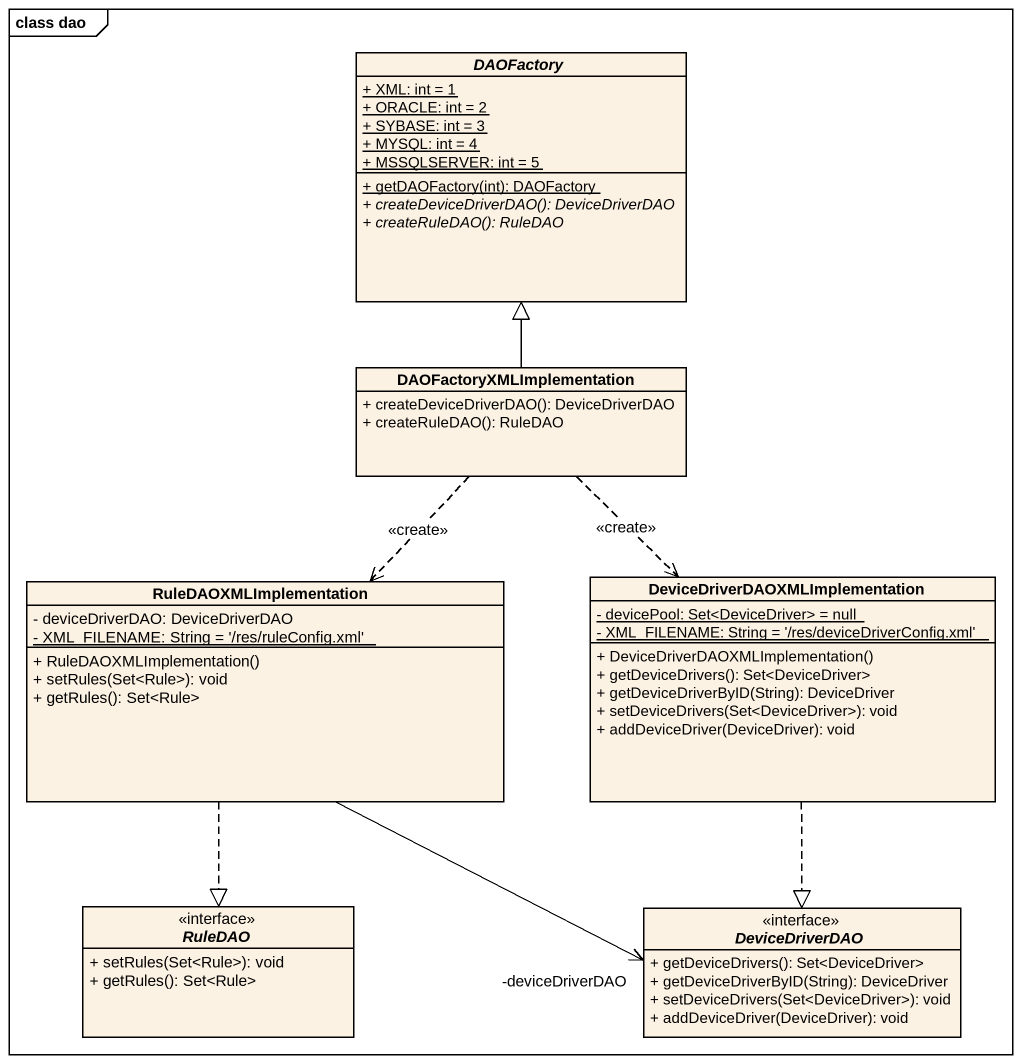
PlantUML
@startuml
mainframe class dao
hide circle
hide empty members
skinparam classAttributeIconSize 0
abstract class DAOFactory {
  {static} + XML: int = 1
  {static} + ORACLE: int = 2
  {static} + SYBASE: int = 3
  {static} + MYSQL: int = 4
  {static} + MSSQLSERVER: int = 5
  {static} + getDAOFactory(int): DAOFactory
  {abstract} + createDeviceDriverDAO(): DeviceDriverDAO
  {abstract} + createRuleDAO(): RuleDAO
}
class DAOFactoryXMLImplementation {
  + createDeviceDriverDAO(): DeviceDriverDAO
  + createRuleDAO(): RuleDAO
}
class RuleDAOXMLImplementation {
  - deviceDriverDAO: DeviceDriverDAO
  {static} - XML_FILENAME: String = '/res/ruleConfig.xml'
  + RuleDAOXMLImplementation()
  + setRules(Set<Rule>): void
  + getRules(): Set<Rule>
}
class "DeviceDriverDAOXMLImplementation" as DeviceDriverDAOXMLImplementa {
  {static} - devicePool: Set<DeviceDriver> = null
  {static} - XML_FILENAME: String = '/res/deviceDriverConfig.xml'
  + DeviceDriverDAOXMLImplementation()
  + getDeviceDrivers(): Set<DeviceDriver>
  + getDeviceDriverByID(String): DeviceDriver
  + setDeviceDrivers(Set<DeviceDriver>): void
  + addDeviceDriver(DeviceDriver): void
}
interface RuleDAO <<interface>> {
  + setRules(Set<Rule>): void
  + getRules(): Set<Rule>
}
interface DeviceDriverDAO <<interface>> {
  + getDeviceDrivers(): Set<DeviceDriver>
  + getDeviceDriverByID(String): DeviceDriver
  + setDeviceDrivers(Set<DeviceDriver>): void
  + addDeviceDriver(DeviceDriver): void
}
DAOFactoryXMLImplementation -up-|> DAOFactory
DAOFactoryXMLImplementation ..> RuleDAOXMLImplementation : <<create>>
DAOFactoryXMLImplementation ..> DeviceDriverDAOXMLImplementa : <<create>>
RuleDAOXMLImplementation ..|> RuleDAO
RuleDAOXMLImplementation -right-> "-deviceDriverDAO" DeviceDriverDAO
DeviceDriverDAOXMLImplementa ..|> DeviceDriverDAO
@enduml
